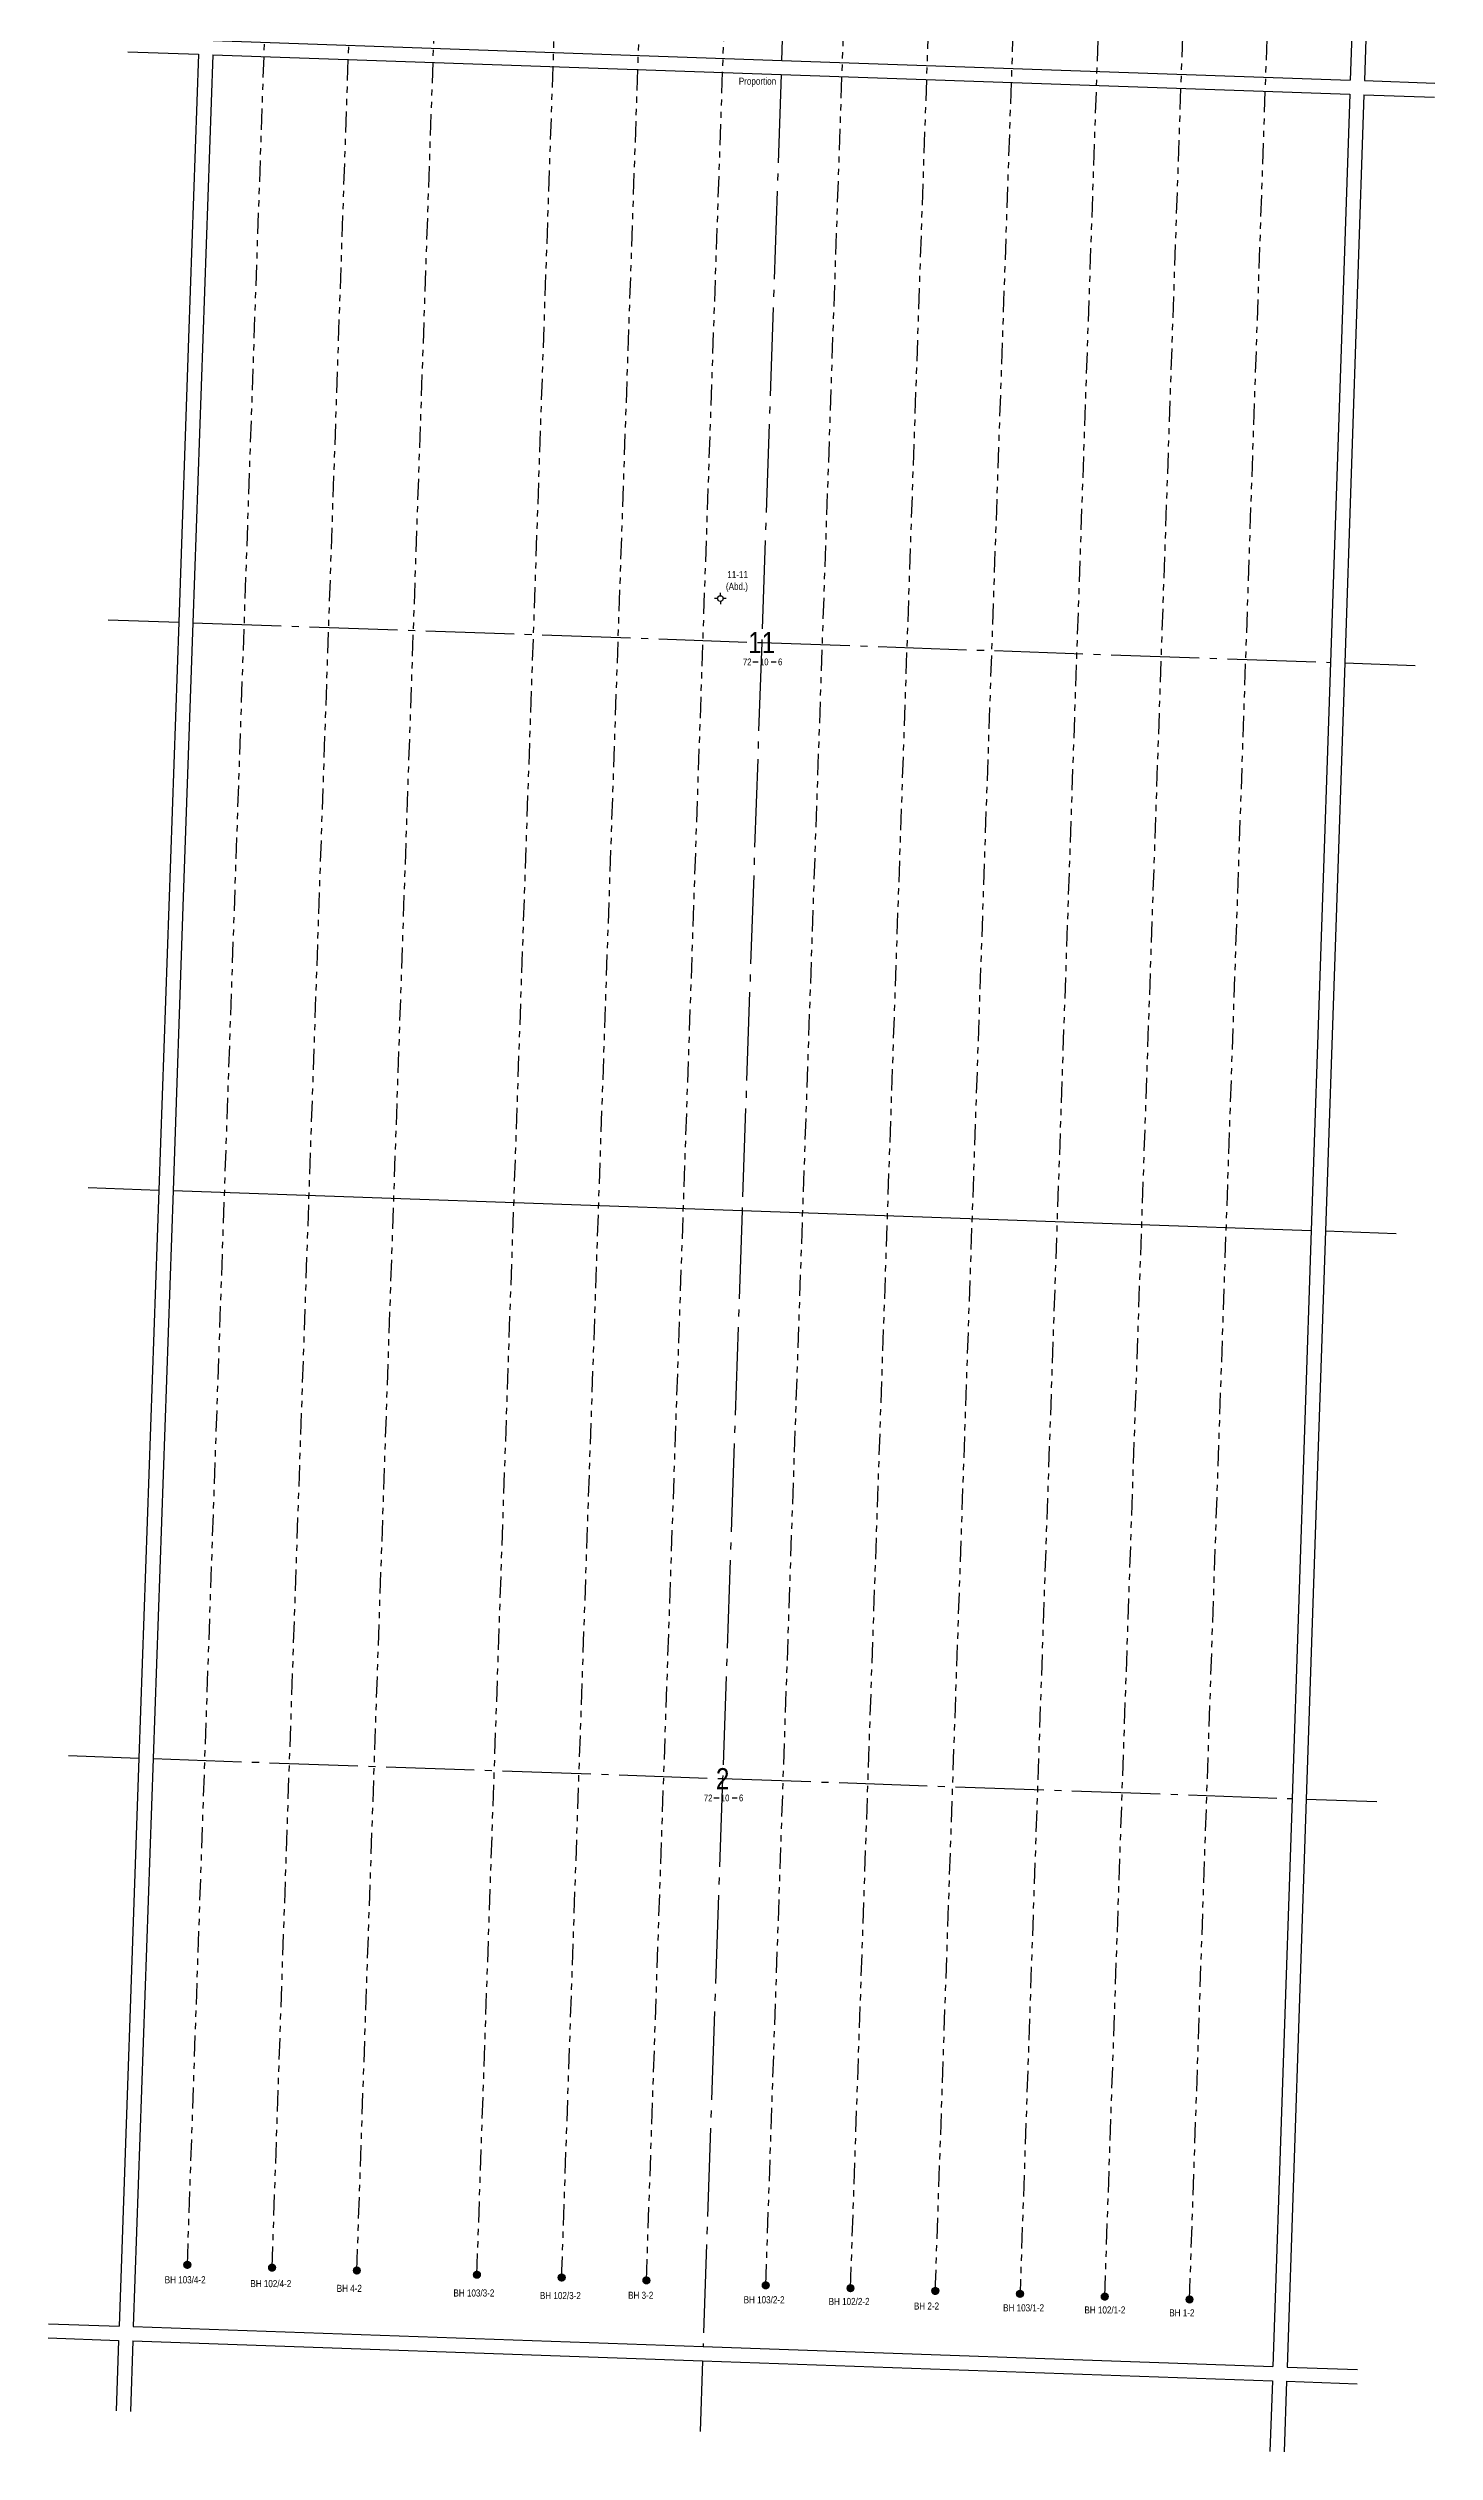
# Model space of a CAD drawing. Extents: x 344856 to 348912, y 6119551 to 6126406.
# Drawn here: x 344856 to 346820, y 6119551 to 6122953 of the extents above; entities that cross this region are included whole.
import ezdxf
from ezdxf.enums import TextEntityAlignment as Align

# ---------------------------------------------------------------- set-up
doc = ezdxf.new("R2010")
doc.units = 0
doc.header["$LTSCALE"] = 5
doc.linetypes.add('foc-DRILLPATH', pattern=[14.75, 6, -1.75, 1.75, -1.75, 1.75, -1.75])
doc.linetypes.add('foc-QUARTERLINE', pattern=[33, 25, -3, 2, -3])
for name, color, linetype in [('10', 1, 'Continuous'), ('9', 3, 'Continuous'), ('F-WS-S', 8, 'Continuous'), ('L-BD', 7, 'Continuous'), ('L-MON', 1, 'Continuous'), ('L-QSEC', 8, 'foc-QUARTERLINE'), ('L-SEC', 7, 'Continuous'), ('L-SECLBL', 7, 'Continuous'), ('P-PDRILLPATH', 12, 'foc-DRILLPATH')]:
    doc.layers.add(name, color=color, linetype=linetype)
doc.styles.add('80L', font='ARIALN.TTF', dxfattribs={"height": 10})
doc.styles.add('SIMPLEX', font='ARIALN.TTF')

# ---------------------------------------------------------------- blocks, each defined once
blk = doc.blocks.new('L-SECLBL')
at = {"layer": '9', "color": 7}
for p, q in [((-5.1, -27.8), (-12.3, -27.8)), ((20.7, -27.8), (13.5, -27.8))]:
    blk.add_line(p, q, dxfattribs=at)
at = {"layer": '10', "color": 2, "style": 'SIMPLEX'}
blk.add_attdef('SEC', text='', height=30, dxfattribs=at).set_placement((0, 0), align=Align.MIDDLE)
at = {"layer": '10', "color": 5, "style": '80L'}
blk.add_attdef('TWP', text='', height=9.5, dxfattribs=at).set_placement((-14.4, -27.4), align=Align.MIDDLE_RIGHT)
blk.add_attdef('RGE', text='', height=9.5, dxfattribs=at).set_placement((3.6, -27.4), align=Align.MIDDLE_CENTER)
blk.add_attdef('MER', text='', height=9.5, dxfattribs=at).set_placement((23.2, -27.4), align=Align.MIDDLE_LEFT)
blk = doc.blocks.new('plbh')
at = {"layer": 'L-MON'}
h = blk.add_hatch(color=255, dxfattribs=at)
h.dxf.hatch_style = 1
edge = h.paths.add_edge_path()
edge.add_arc((0, 0), 1.16, 0, 360)
h = blk.add_hatch(color=256, dxfattribs=at)
h.dxf.hatch_style = 1
h.paths.add_polyline_path([(-0.96, 0, 1), (0.96, 0, 1)])
h.paths.add_polyline_path([(0.91, 0, -1), (-0.91, 0, -1)], flags=16)
h.paths.add_polyline_path([(0.45, 0, -1), (-0.45, 0, -1)], flags=0)
h = blk.add_hatch(color=256, dxfattribs=at)
h.dxf.hatch_style = 1
h.paths.add_polyline_path([(-0.45, 0, 1), (0.45, 0, 1)])
h.paths.add_polyline_path([(0.4, 0, -1), (-0.4, 0, -1)], flags=16)
at = {"layer": 'L-MON', "color": 240}
for radius in [0.96, 0.91, 0.45, 0.4]:
    blk.add_circle((0, 0), radius, dxfattribs=at)
blk = doc.blocks.new('GABD')
for p, q in [((-0.81, 0), (-1.62, 0)), ((0, 0.81), (0, 1.62)), ((1.62, 0), (0.81, 0)), ((0, -0.81), (0, -1.62))]:
    blk.add_line(p, q)
blk.add_circle((0, 0), 0.8)

msp = doc.modelspace()

# ---------------------------------------------------------------- linework, layer by layer
at = {"layer": 'L-BD', "flags": 128}
for points in [[(344969.007, 6122947.882), (345068.924, 6122944.41)], [(345068.924, 6122944.41), (345054.869, 6122542.52), (345040.814, 6122140.629)], [(345089.024, 6122943.707), (345074.969, 6122541.817), (345060.914, 6122139.926)], [(345089.024, 6122943.711), (345893.932, 6122915.74)], [(345089.721, 6122963.811), (345894.631, 6122935.84)], [(345894.631, 6122935.84), (346699.537, 6122907.869)], [(345893.932, 6122915.74), (346698.839, 6122887.768)], [(346719.62, 6122907.171), (346819.536, 6122903.699)], [(346718.94, 6122887.07), (346818.856, 6122883.598)], [(345040.814, 6122140.629), (345026.761, 6121738.785), (345012.708, 6121336.94)], [(345060.914, 6122139.926), (345046.861, 6121738.082), (345032.808, 6121336.237)]]:
    msp.add_lwpolyline(points, dxfattribs=at)
at = {"layer": 'L-QSEC'}
for p, q in [((344940.898, 6122144.115), (345040.814, 6122140.629)), ((345060.914, 6122139.928), (345866.273, 6122111.836)), ((345866.273, 6122111.836), (346671.631, 6122083.744)), ((346691.731, 6122083.042), (346791.647, 6122079.557))]:
    msp.add_line(p, q, dxfattribs=at)
at = {"layer": 'L-QSEC', "flags": 128}
for points in [[(345894.631, 6122935.84), (345922.573, 6123739.484)], [(345893.932, 6122915.74), (345866.273, 6122111.836)], [(345866.273, 6122111.836), (345838.615, 6121307.977)], [(345838.615, 6121307.977), (345810.952, 6120503.968)], [(344884.676, 6120536.45), (344984.591, 6120532.947)], [(345004.691, 6120532.242), (345810.952, 6120503.968)], [(345810.952, 6120503.968), (345783.289, 6119699.959)], [(345810.952, 6120503.968), (346617.213, 6120475.694)], [(346637.313, 6120474.989), (346737.228, 6120471.485)], [(345782.597, 6119679.858), (345779.16, 6119579.941)]]:
    msp.add_lwpolyline(points, dxfattribs=at)
at = {"layer": 'L-SEC'}
for p, q in [((346727.444, 6123711.761), (346699.537, 6122907.869)), ((346747.544, 6123711.063), (346719.637, 6122907.17)), ((345089.024, 6122943.711), (345089.024, 6122943.713)), ((346698.839, 6122887.768), (346671.631, 6122083.744)), ((346718.94, 6122887.088), (346691.731, 6122083.063)), ((346718.94, 6122887.079), (346718.94, 6122887.071)), ((346671.631, 6122083.744), (346644.422, 6121279.719)), ((346691.731, 6122083.063), (346664.523, 6121279.038)), ((344912.793, 6121340.444), (345012.708, 6121336.94)), ((345012.708, 6121336.94), (344984.591, 6120532.947)), ((345032.808, 6121336.237), (345004.691, 6120532.244)), ((345032.808, 6121336.235), (345838.615, 6121307.977)), ((345838.615, 6121307.977), (346644.422, 6121279.719)), ((346644.422, 6121279.719), (346617.213, 6120475.694)), ((346664.523, 6121279.038), (346637.314, 6120475.014)), ((346664.522, 6121279.014), (346764.437, 6121275.51)), ((344984.591, 6120532.947), (344956.474, 6119728.953)), ((345004.691, 6120532.244), (344976.574, 6119728.248)), ((346617.213, 6120475.694), (346590.004, 6119671.669)), ((346637.314, 6120475.014), (346610.104, 6119670.964)), ((344855.856, 6119712.357), (344955.771, 6119708.853)), ((344856.559, 6119732.457), (344956.474, 6119728.953)), ((344955.771, 6119708.853), (344952.277, 6119608.937)), ((344975.871, 6119708.148), (344972.377, 6119608.233)), ((344975.871, 6119708.148), (345782.597, 6119679.858)), ((344976.574, 6119728.248), (345783.289, 6119699.959)), ((345782.597, 6119679.858), (346589.324, 6119651.568)), ((345783.289, 6119699.959), (346590.004, 6119671.669)), ((346590.004, 6119671.669), (346590.029, 6119671.668)), ((346610.104, 6119670.964), (346710.02, 6119667.46)), ((346589.324, 6119651.568), (346585.943, 6119551.649)), ((346609.424, 6119650.863), (346606.042, 6119550.944)), ((346609.424, 6119650.863), (346709.339, 6119647.36))]:
    msp.add_line(p, q, dxfattribs=at)
at = {"layer": 'P-PDRILLPATH', "flags": 128}
for points in [[(345053.062, 6119815.728), (345215.071, 6124478.729)], [(345173.063, 6119811.729), (345334.072, 6124474.73)], [(345293.063, 6119807.73), (345454.072, 6124470.732)], [(345463.064, 6119801.731), (345624.073, 6124464.733)], [(345583.064, 6119797.731), (345744.073, 6124460.734)], [(345703.065, 6119793.732), (345864.073, 6124456.735)], [(345872.065, 6119786.733), (346033.074, 6124450.737)], [(345992.066, 6119782.733), (346153.074, 6124446.738)], [(346112.066, 6119778.734), (346273.075, 6124442.739)], [(346393.074, 6124438.741), (346232.066, 6119774.735)], [(346352.066, 6119770.737), (346513.074, 6124434.743)], [(346472.066, 6119766.739), (346632.074, 6124429.745)]]:
    msp.add_lwpolyline(points, dxfattribs=at)

# ---------------------------------------------------------------- block references
at = {"layer": 'F-WS-S', "xscale": 4.999999999999973, "yscale": 4.999999999999973, "zscale": 4.999999999999973}
msp.add_blockref('GABD', (345807.801, 6122174.072), dxfattribs=at)
at = {"layer": 'L-MON', "xscale": 4.998838799999976, "yscale": 4.998838799999976, "zscale": 4.998838799999976}
for p in [(345053.062, 6119815.728), (345173.063, 6119811.729), (345293.063, 6119807.73), (345463.064, 6119801.731), (345583.064, 6119797.731), (345703.065, 6119793.732), (345872.065, 6119786.733), (345992.066, 6119782.733), (346112.066, 6119778.734), (346232.066, 6119774.735), (346352.066, 6119770.737), (346472.066, 6119766.739)]:
    msp.add_blockref('plbh', p, dxfattribs=at)
at = {"layer": 'L-SECLBL'}
for p, values in [((345866.273, 6122111.836), {'SEC': '11', 'TWP': '72', 'RGE': '10', 'MER': '6'}), ((345810.952, 6120503.968), {'SEC': '2', 'TWP': '72', 'RGE': '10', 'MER': '6'})]:
    msp.add_blockref('L-SECLBL', p, dxfattribs=at).add_auto_attribs(values)

# ---------------------------------------------------------------- texts
at = {"layer": 'F-WS-S', "insert": (345822.458, 6122213.016), "char_height": 10, "attachment_point": 1, "style": '80L'}
msp.add_mtext_dynamic_manual_height_columns('\\pi-4.8808;11-11\\P\\pi-6.8112;(Abd.)', width=16.18655, gutter_width=50, heights=[0], dxfattribs=at)
at = {"layer": 'L-BD', "color": 1, "insert": (345833.884, 6122911.351), "char_height": 9.9977, "attachment_point": 1, "style": '80L'}
msp.add_mtext_dynamic_manual_height_columns('Proportion', width=86.03925, gutter_width=50, heights=[0], dxfattribs=at)
at = {"layer": 'L-BD', "char_height": 10, "attachment_point": 1, "style": '80L'}
for s, heights, insert in [('BH 103/4-2', [0], (345020.993, 6119799.611)), ('BH 102/4-2', [0], (345142.302, 6119794.177)), ('BH 4-2', [0], (345264.552, 6119787.433)), ('BH 103/3-2', [0], (345429.825, 6119780.894)), ('BH 102/3-2', [0], (345552.283, 6119777.257)), ('BH 3-2', [10.211], (345677.14, 6119777.646)), ('BH 103/2-2', [0], (345840.741, 6119771.306)), ('BH 102/2-2', [0], (345961.044, 6119768.907)), ('BH 2-2', [0], (346081.809, 6119762.404)), ('BH 103/1-2', [0], (346208.165, 6119759.915)), ('BH 102/1-2', [0], (346323.247, 6119756.868)), ('BH 1-2', [0], (346443.404, 6119752.803))]:
    msp.add_mtext_dynamic_manual_height_columns(s, width=80.70434, gutter_width=50, heights=heights, dxfattribs=dict(at, insert=insert))

doc.saveas('drawing.dxf')
